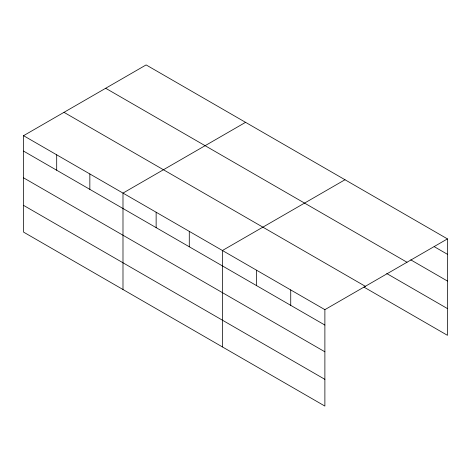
<?xml version="1.0" encoding="UTF-8"?>
<svg xmlns="http://www.w3.org/2000/svg" width="471" height="471" viewBox="0 0 471 471"><rect width="100%" height="100%" fill="white"/><g stroke="black" fill="none" stroke-linecap="round" stroke-linejoin="round"><path stroke-width="0.71" d="M23.55 135.683L324.884 309.659L324.884 406.079L23.55 232.103L23.55 135.683L146.116 64.921L447.45 238.897L447.45 335.317L363.971 287.116M245.556 122.336L122.99 193.098L122.99 289.518M344.996 179.745L222.43 250.507L222.43 346.927M324.884 309.659L447.45 238.897M434.168 246.633L447.45 254.305M410.771 259.862L447.45 281.04M105.669 88.271L407.003 262.247M386.738 273.527L447.45 308.582M63.997 112.334L365.331 286.309M23.55 151.091L324.884 325.067M23.55 177.826L324.884 351.802M23.55 205.368L324.884 379.343M290.731 289.942L290.731 305.349M256.583 270.224L256.583 285.632M189.283 231.373L189.283 246.78M156.136 212.233L156.136 227.64M89.843 173.958L89.843 189.366M56.697 154.824L56.697 170.231"/></g></svg>
